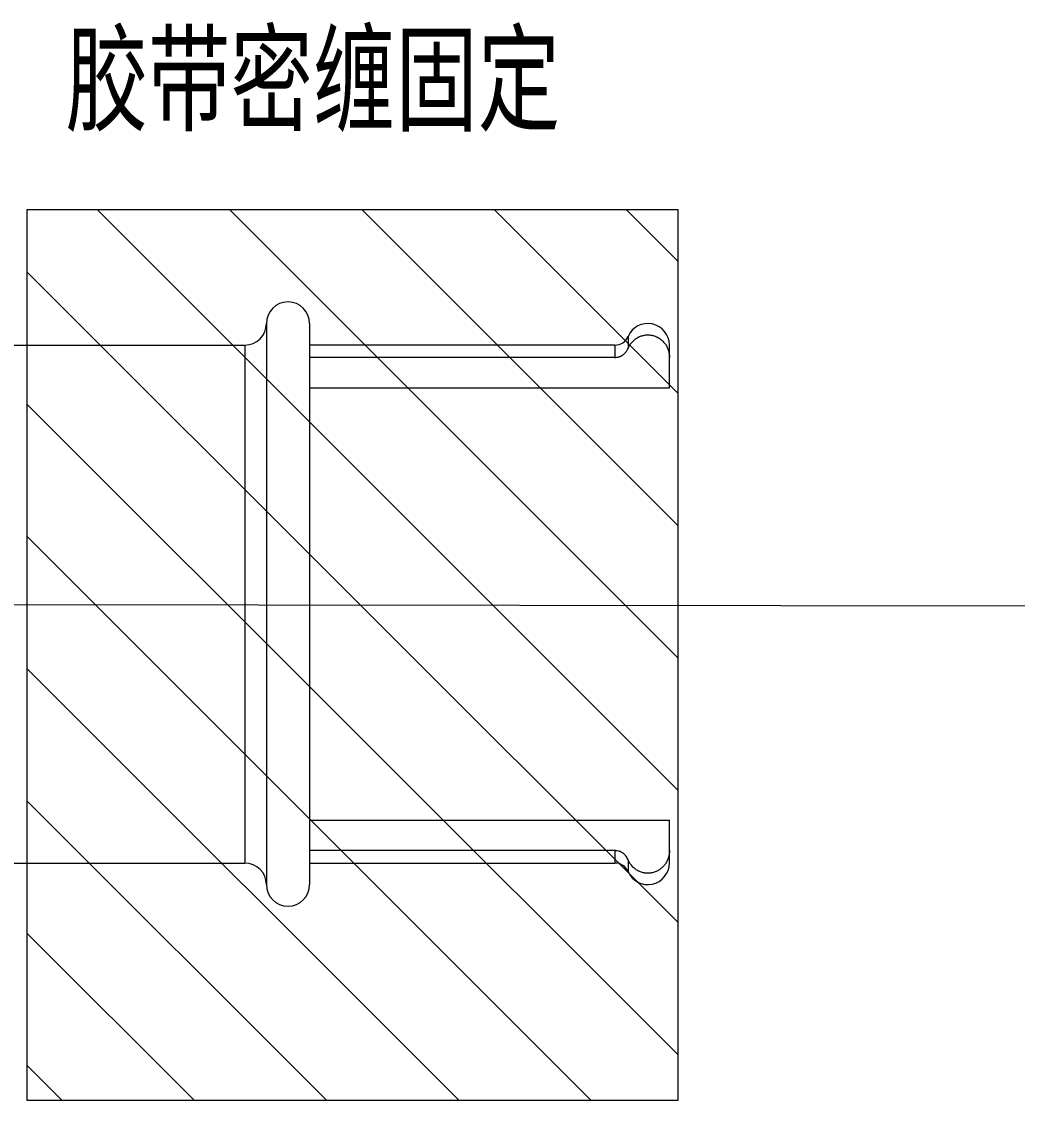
# Model space of a CAD drawing. Header units: inches. Extents: x 47316 to 59086, y 3141 to 11743.
# Drawn here: x 54782.74 to 54817.33, y 9778.09 to 9815.58 of the extents above; entities that cross this region are included whole.
import ezdxf

# ---------------------------------------------------------------- set-up
doc = ezdxf.new("R2010")
doc.units = ezdxf.units.IN
doc.header["$MEASUREMENT"] = 0
doc.layers.add('_BLACK_HOLE', color=7, linetype='Continuous')
doc.styles.add('MtX_FangSong_GB2312', font='')
doc.styles.get('MtX_FangSong_GB2312').set_extended_font_data('FangSong_GB2312')
doc.linetypes.add('_VH_FULL_TAPE', pattern='A,0.0001,[30,VeSys.shx,S=0.1,R=0,X=0,Y=0],-0.8,[30,VeSys.shx,S=0.1,R=180,X=0,Y=0],-0.0001', length=0.8002)

msp = doc.modelspace()

# ---------------------------------------------------------------- linework, layer by layer
at = {"color": 0, "lineweight": 15}
for p, q in [((54782.94, 9778.086), (54782.94, 9809.044)), ((54782.94, 9809.044), (54805.534, 9809.044)), ((54785.363, 9809.044), (54805.534, 9788.873)), ((54789.959, 9809.044), (54805.534, 9793.47)), ((54794.556, 9809.044), (54805.534, 9798.066)), ((54799.152, 9809.044), (54805.534, 9802.662)), ((54803.748, 9809.044), (54805.534, 9807.258)), ((54805.534, 9809.044), (54805.534, 9778.086)), ((54782.94, 9806.871), (54805.534, 9784.277)), ((54782.94, 9802.275), (54805.534, 9779.681)), ((54782.94, 9797.679), (54802.533, 9778.086)), ((54782.94, 9793.082), (54797.936, 9778.086)), ((54782.94, 9788.486), (54793.34, 9778.086)), ((54782.94, 9783.89), (54788.744, 9778.086)), ((54782.94, 9779.294), (54784.148, 9778.086)), ((54805.534, 9778.086), (54782.94, 9778.086))]:
    msp.add_line(p, q, dxfattribs=at)
at = {"color": 0, "linetype": '_VH_FULL_TAPE', "lineweight": 15, "ltscale": 5}
msp.add_line((54767.646, 9795.334), (54962.569, 9795.124), dxfattribs=at)
at = {"layer": '_BLACK_HOLE', "color": 0, "linetype": 'ByBlock', "lineweight": 18}
for p, q in [((54791.246, 9805.086), (54791.246, 9785.586)), ((54792.746, 9805.086), (54792.746, 9785.586)), ((54779.746, 9804.336), (54790.496, 9804.336)), ((54803.35, 9804.336), (54792.746, 9804.336)), ((54805.246, 9803.906), (54805.246, 9804.336)), ((54803.35, 9803.906), (54792.746, 9803.906)), ((54805.246, 9802.849), (54805.246, 9803.906)), ((54792.746, 9802.849), (54805.246, 9802.849)), ((54792.746, 9787.824), (54805.246, 9787.824)), ((54805.246, 9786.767), (54805.246, 9787.824)), ((54803.35, 9786.767), (54792.746, 9786.767)), ((54805.246, 9786.336), (54805.246, 9786.767)), ((54779.746, 9786.336), (54790.496, 9786.336)), ((54792.746, 9786.336), (54803.35, 9786.336))]:
    msp.add_line(p, q, dxfattribs=at)
at = {"layer": '_BLACK_HOLE', "color": 0, "linetype": 'ByBlock', "lineweight": 13}
for p, q in [((54803.809, 9804.636), (54803.809, 9804.22)), ((54790.496, 9804.336), (54790.496, 9786.336)), ((54803.35, 9804.336), (54803.35, 9803.906)), ((54803.35, 9786.767), (54803.35, 9786.336)), ((54803.809, 9786.452), (54803.809, 9786.036))]:
    msp.add_line(p, q, dxfattribs=at)
at = {"layer": '_BLACK_HOLE', "color": 0, "linetype": 'ByBlock', "lineweight": 18}
for centre, radius, start, end in [((54791.996, 9805.086), 0.75, 0, 180), ((54790.496, 9805.086), 0.75, 270, 0), ((54804.496, 9804.336), 0.75, 0, 156.4218), ((54803.35, 9804.836), 0.5, 270, 336.4218), ((54790.496, 9785.586), 0.75, 0, 90), ((54803.35, 9785.836), 0.5, 23.5782, 90), ((54804.496, 9786.336), 0.75, 203.5782, 0), ((54791.996, 9785.586), 0.75, 180, 0)]:
    msp.add_arc(centre, radius, start, end, dxfattribs=at)
for points, knots in [([(54803.809, 9804.22), (54803.826, 9804.261), (54803.846, 9804.299), (54803.891, 9804.373), (54803.917, 9804.408), (54803.976, 9804.473), (54804.007, 9804.503), (54804.075, 9804.557), (54804.111, 9804.581), (54804.159, 9804.607), (54804.169, 9804.612), (54804.189, 9804.622), (54804.218, 9804.635), (54804.269, 9804.655), (54804.311, 9804.666), (54804.342, 9804.674), (54804.353, 9804.676), (54804.375, 9804.68), (54804.385, 9804.682), (54804.44, 9804.69), (54804.483, 9804.692), (54804.548, 9804.689), (54804.57, 9804.687), (54804.602, 9804.683), (54804.613, 9804.681), (54804.634, 9804.677), (54804.645, 9804.675), (54804.698, 9804.663), (54804.74, 9804.649), (54804.799, 9804.624), (54804.819, 9804.615), (54804.848, 9804.599), (54804.858, 9804.594), (54804.876, 9804.582), (54804.886, 9804.577), (54804.931, 9804.547), (54804.965, 9804.52), (54805.013, 9804.475), (54805.028, 9804.46), (54805.05, 9804.435), (54805.057, 9804.427), (54805.071, 9804.41), (54805.078, 9804.402), (54805.111, 9804.358), (54805.134, 9804.322), (54805.164, 9804.264), (54805.173, 9804.244), (54805.186, 9804.214), (54805.19, 9804.204), (54805.198, 9804.183), (54805.202, 9804.173), (54805.219, 9804.121), (54805.229, 9804.079), (54805.239, 9804.015), (54805.242, 9803.993), (54805.244, 9803.961), (54805.245, 9803.95), (54805.246, 9803.928), (54805.246, 9803.917), (54805.246, 9803.906)], [0, 0, 0, 0, 0.0625, 0.0625, 0.125, 0.125, 0.1875, 0.1875, 0.25, 0.25, 0.265625, 0.265625, 0.28125, 0.3125, 0.34375, 0.34375, 0.359375, 0.359375, 0.375, 0.375, 0.4375, 0.4375, 0.46875, 0.46875, 0.484375, 0.484375, 0.5, 0.5, 0.5625, 0.5625, 0.59375, 0.59375, 0.609375, 0.609375, 0.625, 0.625, 0.6875, 0.6875, 0.71875, 0.71875, 0.734375, 0.734375, 0.75, 0.75, 0.8125, 0.8125, 0.84375, 0.84375, 0.859375, 0.859375, 0.875, 0.875, 0.9375, 0.9375, 0.96875, 0.96875, 0.984375, 0.984375, 1, 1, 1, 1]), ([(54803.35, 9803.906), (54803.375, 9803.906), (54803.4, 9803.908), (54803.448, 9803.915), (54803.472, 9803.921), (54803.507, 9803.932), (54803.519, 9803.936), (54803.541, 9803.945), (54803.553, 9803.95), (54803.585, 9803.967), (54803.606, 9803.979), (54803.637, 9804), (54803.647, 9804.008), (54803.666, 9804.023), (54803.675, 9804.031), (54803.702, 9804.056), (54803.718, 9804.074), (54803.741, 9804.103), (54803.749, 9804.113), (54803.763, 9804.133), (54803.769, 9804.144), (54803.788, 9804.176), (54803.799, 9804.198), (54803.809, 9804.22)], [0, 0, 0, 0, 0.125, 0.125, 0.25, 0.25, 0.3125, 0.3125, 0.375, 0.375, 0.5, 0.5, 0.5625, 0.5625, 0.625, 0.625, 0.75, 0.75, 0.8125, 0.8125, 0.875, 0.875, 1, 1, 1, 1]), ([(54803.809, 9786.452), (54803.799, 9786.475), (54803.777, 9786.519), (54803.75, 9786.559), (54803.73, 9786.583), (54803.726, 9786.588), (54803.718, 9786.597), (54803.714, 9786.602), (54803.702, 9786.616), (54803.693, 9786.624), (54803.666, 9786.649), (54803.647, 9786.665), (54803.617, 9786.686), (54803.607, 9786.692), (54803.586, 9786.705), (54803.575, 9786.711), (54803.542, 9786.727), (54803.519, 9786.737), (54803.473, 9786.751), (54803.449, 9786.757), (54803.412, 9786.763), (54803.4, 9786.764), (54803.375, 9786.766), (54803.363, 9786.767), (54803.35, 9786.767)], [0, 0, 0, 0, 0.125, 0.25, 0.25, 0.28125, 0.28125, 0.3125, 0.3125, 0.375, 0.375, 0.5, 0.5, 0.5625, 0.5625, 0.625, 0.625, 0.75, 0.75, 0.875, 0.875, 0.9375, 0.9375, 1, 1, 1, 1]), ([(54805.246, 9786.767), (54805.246, 9786.723), (54805.243, 9786.679), (54805.229, 9786.594), (54805.219, 9786.552), (54805.202, 9786.5), (54805.198, 9786.489), (54805.19, 9786.469), (54805.178, 9786.438), (54805.164, 9786.409), (54805.134, 9786.352), (54805.111, 9786.315), (54805.078, 9786.271), (54805.071, 9786.263), (54805.058, 9786.246), (54805.036, 9786.221), (54805.013, 9786.198), (54804.966, 9786.153), (54804.932, 9786.126), (54804.877, 9786.09), (54804.858, 9786.079), (54804.82, 9786.058), (54804.8, 9786.049), (54804.741, 9786.023), (54804.699, 9786.01), (54804.646, 9785.998), (54804.635, 9785.996), (54804.614, 9785.992), (54804.581, 9785.987), (54804.549, 9785.984), (54804.484, 9785.981), (54804.44, 9785.983), (54804.386, 9785.99), (54804.375, 9785.992), (54804.354, 9785.996), (54804.322, 9786.003), (54804.27, 9786.018), (54804.229, 9786.033), (54804.199, 9786.046), (54804.189, 9786.051), (54804.169, 9786.06), (54804.16, 9786.065), (54804.111, 9786.091), (54804.075, 9786.115), (54804.024, 9786.156), (54804.008, 9786.17), (54803.984, 9786.193), (54803.976, 9786.2), (54803.961, 9786.216), (54803.954, 9786.224), (54803.917, 9786.265), (54803.891, 9786.3), (54803.846, 9786.373), (54803.826, 9786.412), (54803.809, 9786.452)], [0, 0, 0, 0, 0.0625, 0.0625, 0.125, 0.125, 0.140625, 0.140625, 0.15625, 0.1875, 0.1875, 0.25, 0.25, 0.265625, 0.265625, 0.28125, 0.3125, 0.3125, 0.375, 0.375, 0.40625, 0.40625, 0.4375, 0.4375, 0.5, 0.5, 0.515625, 0.515625, 0.53125, 0.5625, 0.5625, 0.625, 0.625, 0.640625, 0.640625, 0.65625, 0.6875, 0.71875, 0.71875, 0.734375, 0.734375, 0.75, 0.75, 0.8125, 0.8125, 0.84375, 0.84375, 0.859375, 0.859375, 0.875, 0.875, 0.9375, 0.9375, 1, 1, 1, 1])]:
    msp.add_open_spline(points, degree=3, knots=knots, dxfattribs=at)

# ---------------------------------------------------------------- texts
at = {"color": 0, "lineweight": 15, "style": 'MtX_FangSong_GB2312', "width": 0.7}
msp.add_text('胶带密缠固定', height=3, dxfattribs=at).set_placement((54784.267, 9812.093))

doc.saveas('drawing.dxf')
